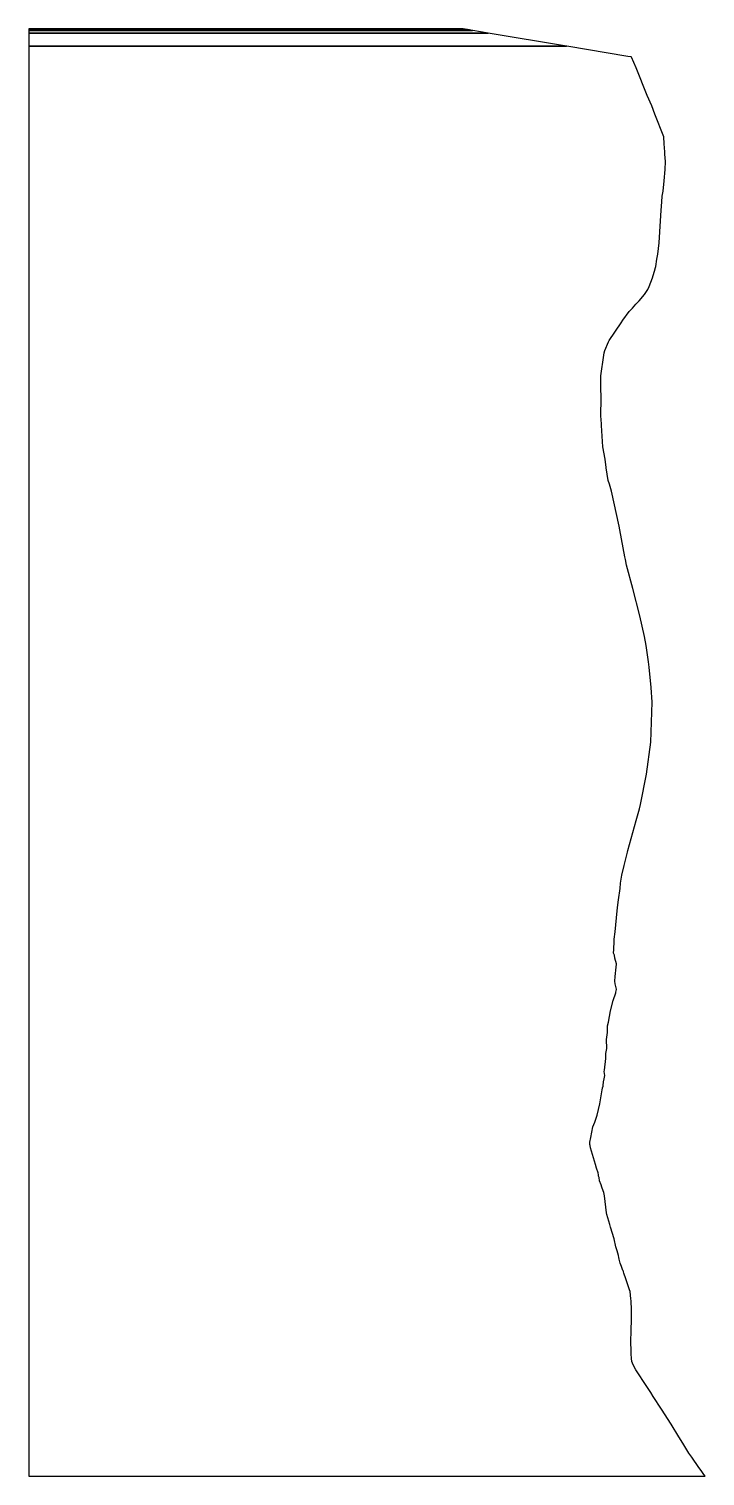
# Model space of a CAD drawing. Extents: x -56 to 30, y -92 to 92.
import ezdxf

# ---------------------------------------------------------------- set-up
doc = ezdxf.new("R2010")
doc.units = 0
doc.layers.add('41_123000', color=7, linetype='CONTINUOUS')

msp = doc.modelspace()

# ---------------------------------------------------------------- linework, layer by layer
at = {"layer": '41_123000', "color": 5}
for points in [[(-46.845, 91.88901), (-0.454, 91.88901), (-0.953, 91.97201), (-56.17, 91.97201), (-56.17, 91.88901), (-46.845, 91.88901)], [(-47.261, 91.842), (-0.175, 91.842), (-0.418, 91.883), (-56.17, 91.883), (-56.17, 91.842), (-47.261, 91.842)], [(-56.17, 91.82301), (-56.17, 91.775), (0.23, 91.775), (-0.167, 91.84), (-56.17, 91.84), (-56.17, 91.82301)], [(-56.17, 91.562), (-56.17, 91.44501), (2.2, 91.44501), (0.259, 91.76801), (-56.17, 91.76801), (-56.17, 91.562)], [(-56.17, 90.36101), (-56.17, 89.77801), (12.188, 89.77801), (2.23, 91.441), (-56.17, 91.441), (-56.17, 90.36101)], [(19.991, 88.47601), (12.241, 89.77), (-56.17, 89.77), (-56.17, -92.11401), (29.793, -92.11401), (29.638, -91.91801), (29.28, -91.39001), (29.02, -91.035), (28.116, -89.72601), (27.742, -89.20801), (26.985, -87.94501), (26.479, -87.14101), (25.49, -85.511), (24.26, -83.58501), (23.204, -81.996), (22.917, -81.50101), (22.389, -80.71201), (21.012, -78.58801), (20.633, -77.96101), (20.478, -77.548), (20.461, -77.139), (20.418, -76.551), (20.397, -75.85201), (20.355, -75.371), (20.398, -73.256), (20.439, -72.524), (20.428, -72.273), (20.422, -70.525), (20.41, -70.25301), (20.396, -70.223), (20.39, -70.177), (20.384, -69.845), (20.367, -69.575), (20.252, -68.644), (20.206, -68.43301), (19.735, -67.025), (19.472, -66.291), (19.424, -66.14), (19.411, -66.051), (19.36, -65.94601), (19.185, -65.47), (19, -65.03101), (18.858, -64.519), (18.837, -64.302), (18.783, -64.052), (18.631, -63.459), (18.442, -62.95), (18.238, -61.935), (17.785, -60.435), (17.674, -60.115), (17.316, -58.825), (17.28, -58.619), (17.03, -56.455), (16.937, -56.049), (16.726, -55.479), (16.668, -55.382), (16.595, -55.086), (16.39, -54.547), (16.312, -54.128), (16.267, -53.982), (16.259, -53.777), (16.213, -53.525), (16.001, -52.932), (15.855, -52.491), (15.231, -50.355), (15.183, -50.076), (15.143, -49.941), (15.143, -49.632), (15.253, -49.033), (15.524, -47.694), (15.801, -47.084), (16.08, -46.186), (16.43, -44.746), (16.722, -42.994), (16.723, -42.909), (16.736, -42.833), (16.77, -42.743), (16.822, -42.505), (16.889, -41.876), (16.908, -41.812), (17.035, -41.142), (16.983, -40.636), (17.012, -40.501), (17.18, -38.993), (17.196, -38.685), (17.196, -38.364), (17.317, -37.708), (17.26, -36.598), (17.378, -35.676), (17.41, -34.838), (17.508, -34.388), (17.789, -32.95), (18.106, -31.602), (18.436, -30.651), (18.445, -30.566), (18.532, -30.21), (18.531, -30.182), (18.372, -29.494), (18.304, -29.149), (18.353, -28.577), (18.489, -27.396), (18.556, -27.003), (18.547, -26.948), (18.329, -26.244), (18.293, -25.872), (18.15, -25.61), (18.182, -25.137), (18.223, -24.054), (18.245, -23.808), (18.359, -22.893), (18.533, -21.096), (18.647, -19.778), (18.802, -18.804), (18.984, -17.374), (19.064, -16.682), (19.231, -15.662), (19.516, -14.459), (19.859, -13.068), (19.918, -12.739), (19.963, -12.553), (21.016, -8.711), (21.202, -8.142), (21.466, -7.221), (21.593, -6.671), (22.369, -2.817), (22.91, 1.259), (23.056, 6.33), (22.923, 8.196), (22.697, 10.768), (22.583, 11.463), (22.297, 13.548), (22.116, 14.706), (21.501, 17.298), (20.601, 20.801), (19.813, 23.757), (19.669, 24.484), (19.585, 24.802), (18.968, 28.239), (18.878, 28.708), (17.878, 33.174), (17.66, 34.077), (17.493, 34.528), (17.222, 36.146), (17.222, 36.194), (17.083, 37.255), (16.779, 38.817), (16.618, 41.534), (16.632, 41.738), (16.531, 42.766), (16.603, 44.987), (16.554, 46.419), (16.536, 47.518), (16.543, 47.842), (16.912, 50.463), (16.963, 50.783), (17.053, 51.053), (17.515, 52.183), (17.597, 52.327), (19.138, 54.599), (19.341, 54.919), (20.164, 56.045), (20.577, 56.446), (20.986, 56.949), (21.402, 57.383), (22.087, 58.209), (22.498, 58.845), (22.696, 59.222), (23.123, 60.327), (23.461, 61.464), (23.465, 61.519), (23.528, 61.749), (23.642, 62.668), (23.809, 63.323), (23.973, 64.749), (24.116, 67.57201), (24.222, 68.859), (24.278, 69.973), (24.34, 70.715), (24.457, 71.347), (24.575, 72.64101), (24.739, 74.096), (24.763, 75.105), (24.674, 76.048), (24.692, 76.32301), (24.599, 77.37801), (24.532, 78.245), (23.402, 81.136), (23.033, 82.19), (22.415, 83.526), (21.023, 87.01601), (20.421, 88.374), (20.407, 88.40501), (19.991, 88.47601)]]:
    msp.add_lwpolyline(points, dxfattribs=at)

doc.saveas('drawing.dxf')
